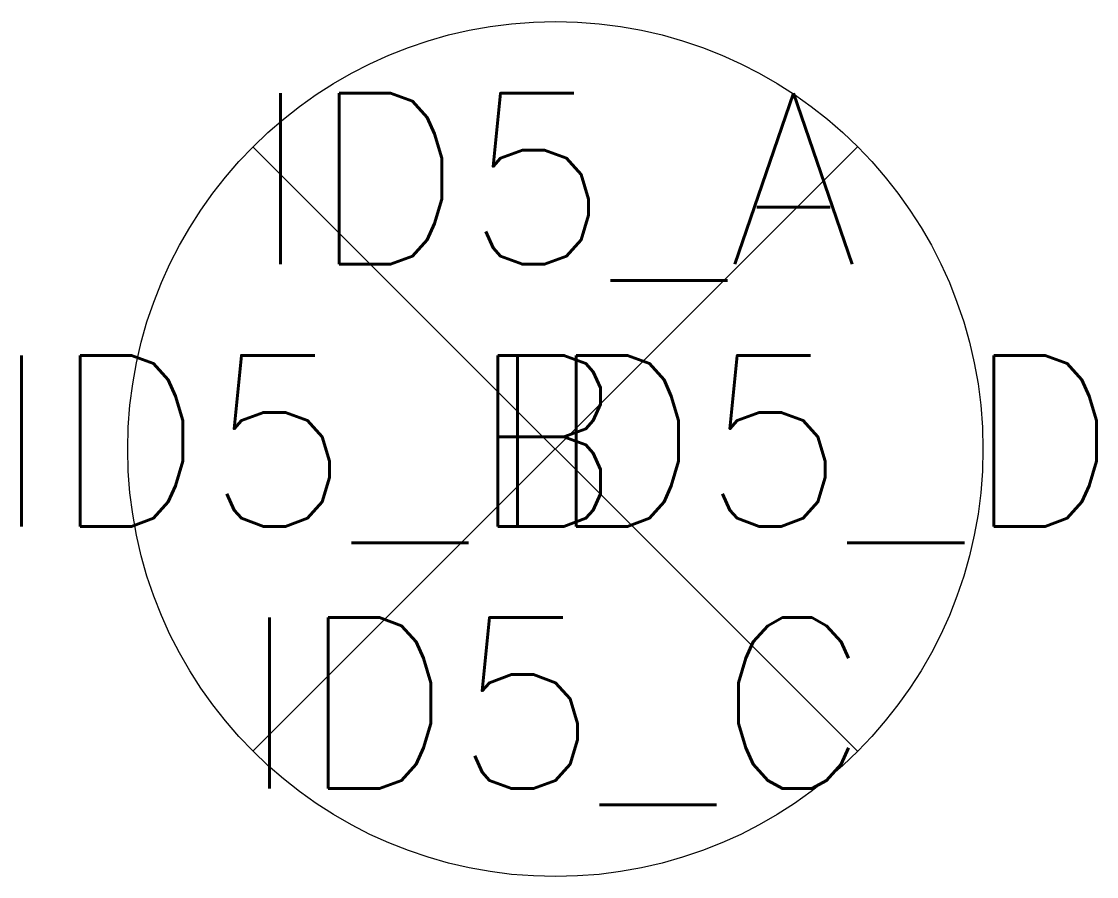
# Model space of a CAD drawing. Header units: millimetres. Extents: x 0.39 to 1.64, y 2.22 to 3.22.
import ezdxf
from ezdxf.enums import TextEntityAlignment as Align

# ---------------------------------------------------------------- set-up
doc = ezdxf.new("R2010")
doc.units = ezdxf.units.MM
doc.header["$LTSCALE"] = 10
doc.styles.add('r80', font='romans.shx')

msp = doc.modelspace()

# ---------------------------------------------------------------- linework, layer by layer
for p, q in [((0.6584, 3.0768), (1.3655, 2.3697)), ((0.6584, 2.3697), (1.3655, 3.0768))]:
    msp.add_line(p, q)
msp.add_circle((1.012, 2.7232), 0.5)

# ---------------------------------------------------------------- texts
at = {"color": 3, "style": 'r80'}
for tag, p in [('ID5_A', (1.012, 3.0299)), ('ID5_B', (0.722, 2.7232)), ('ID5_D', (1.3019, 2.7232)), ('ID5_C', (1.012, 2.4166))]:
    msp.add_attdef(tag, text='', height=0.2, dxfattribs=at).set_placement(p, align=Align.MIDDLE)

doc.saveas('drawing.dxf')
